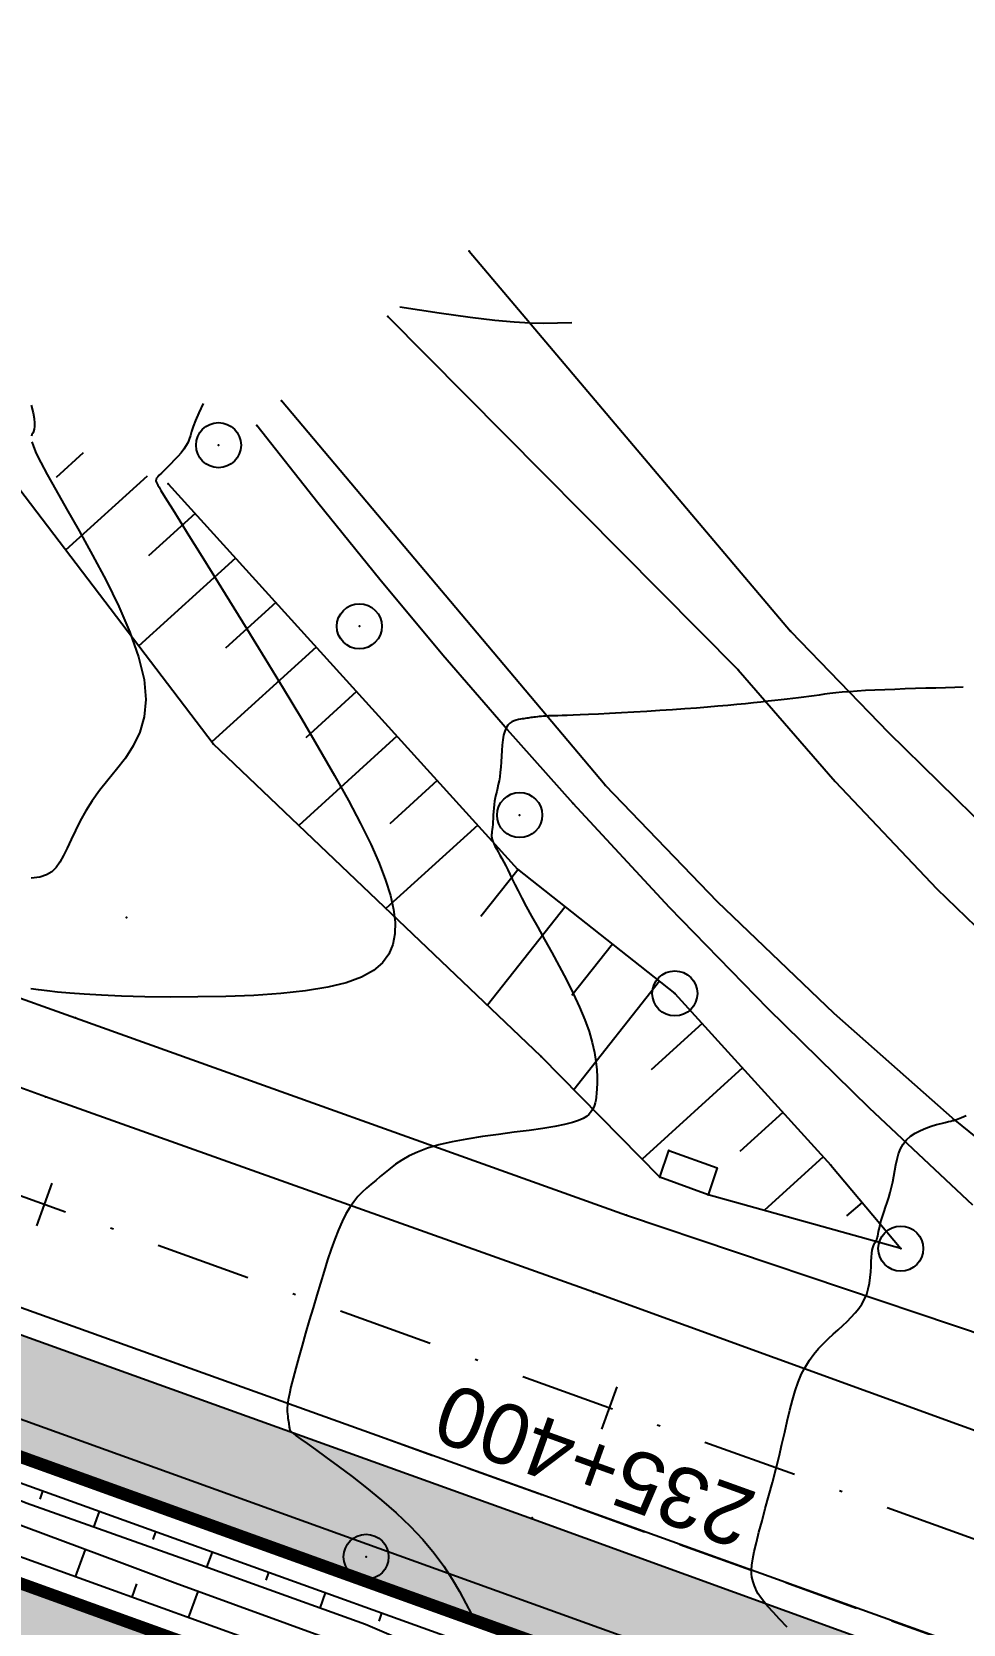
# Model space of a CAD drawing. Header units: metres. Extents: x 820373 to 834957, y 7564678 to 7566875.
# Drawn here: x 821459.6 to 821490.6, y 7564932.2 to 7564985.2 of the extents above; entities that cross this region are included whole.
import ezdxf
from ezdxf.enums import TextEntityAlignment as Align

# ---------------------------------------------------------------- set-up
doc = ezdxf.new("R2010")
doc.units = ezdxf.units.M
for name, pattern in [('XREF_GEO$0$DASHDOT', [25.4, 12.7, -6.35, 0, -6.35]), ('XREF_GEO$0$DASHED2', [0.375, 0.25, -0.125]), ('XREF_GEO$0$DGNStyle3', [83.551646, 59.679747, -23.871899])]:
    doc.linetypes.add(name, pattern=pattern)
for name, color, linetype in [('XREF_GEO$0$F-HZ-ACOSTAMENTO', 73, 'Continuous'), ('XREF_GEO$0$F-HZ-BARREIRA', 107, 'Continuous'), ('XREF_GEO$0$F-HZ-BORDO', 165, 'Continuous'), ('XREF_GEO$0$F-HZ-EIXO', 42, 'XREF_GEO$0$DASHDOT'), ('XREF_GEO$0$F-HZ-ESTACA', 73, 'Continuous'), ('XREF_GEO$0$F-HZ-OFFSET', 11, 'Continuous'), ('XREF_GEO$0$F-HZ-OFFSET-ATERRO', 42, 'Continuous'), ('XREF_PAV$0$P-TH01_FXAD_227.95_237.15_C_PAV.TIPO-V', 214, 'Continuous'), ('XREF_PAV$0$P-TH01_FXAD_230.75_240.70_D_PAV.TIPO-V', 214, 'Continuous'), ('XREF_TOP$0$T-DP-BASE', 23, 'Continuous'), ('XREF_TOP$0$T-HG-BARRANCO', 23, 'Continuous'), ('XREF_TOP$0$T-HG-CRISTA', 23, 'Continuous'), ('XREF_TOP$0$T-HG-PÉ', 23, 'Continuous'), ('XREF_TOP$0$T-HM-COTA', 252, 'Continuous'), ('XREF_TOP$0$T-HM-CURVA_INTERMEDIÁRIA', 252, 'Continuous'), ('XREF_TOP$0$T-HM-CURVA_MESTRA', 23, 'Continuous'), ('XREF_TOP$0$T-IU-PV', 23, 'Continuous'), ('XREF_TOP$0$T-SI-FAIXA', 23, 'Continuous'), ('XREF_TOP$0$T-SI-PLACA', 252, 'Continuous'), ('XREF_TOP$0$T-SV-RUA_PAVIMENTADA', 23, 'Continuous')]:
    doc.layers.add(name, color=color, linetype=linetype)
doc.layers.add('XREF_GEO$0$F-HZ-ARRED-VALETA', color=11, linetype='Continuous', lineweight=0)
doc.layers.add('XREF_GEO$0$F-HZ-FAIXA', color=11, linetype='XREF_GEO$0$DGNStyle3', lineweight=0)
doc.styles.add('XREF_GEO$0$ARIAL', font='arial.ttf')
doc.styles.add('XREF_TOP$0$ROMANS', font='arial.ttf', dxfattribs={"height": 1.5})

# ---------------------------------------------------------------- blocks, each defined once
blk = doc.blocks.new('XREF_TOP$0$PONTO')
at = {"layer": 'XREF_TOP$0$T-HM-COTA'}
blk.add_point((0, 0), dxfattribs=at)
blk = doc.blocks.new('XREF_TOP$0$PLACA 01')
blk.add_circle((0, 0), 0.75)
at = {"style": 'XREF_TOP$0$ROMANS'}
blk.add_attdef('PL', text='', height=1.5, dxfattribs=at).set_placement((1.5, 0), align=Align.MIDDLE_LEFT)
blk = doc.blocks.new('XREF_TOP$0$POÇO DE VISITA')
blk.add_circle((0, 0), 0.75)
at = {"style": 'XREF_TOP$0$ROMANS'}
blk.add_attdef('PV', text='', height=1.5, dxfattribs=at).set_placement((1.5, 0), align=Align.MIDDLE_LEFT)
blk = doc.blocks.new('XREF_TOP')
at = {"layer": 'XREF_TOP$0$T-DP-BASE'}
blk.add_polyline3d([(821480.794, 7564947.973, 832.481), (821482.399, 7564947.392, 832.508), (821482.099, 7564946.501, 832.512), (821480.494, 7564947.082, 832.485)], close=True, dxfattribs=at)
at = {"layer": 'XREF_TOP$0$T-HG-BARRANCO'}
for p, q in [((821461.297, 7564971.191), (821460.393, 7564970.372)), ((821463.421, 7564970.419), (821460.706, 7564967.955)), ((821465.021, 7564969.17), (821463.472, 7564967.764)), ((821466.365, 7564967.689), (821463.139, 7564964.762)), ((821467.709, 7564966.208), (821466.033, 7564964.686)), ((821469.053, 7564964.727), (821465.573, 7564961.568)), ((821470.397, 7564963.245), (821468.707, 7564961.711)), ((821471.741, 7564961.764), (821468.468, 7564958.794)), ((821473.085, 7564960.283), (821471.502, 7564958.847)), ((821474.429, 7564958.802), (821471.372, 7564956.028)), ((821475.776, 7564957.324), (821474.538, 7564955.758)), ((821477.345, 7564956.084), (821474.754, 7564952.806)), ((821478.914, 7564954.844), (821477.561, 7564953.132)), ((821480.483, 7564953.604), (821477.631, 7564949.995)), ((821481.901, 7564952.202), (821480.201, 7564950.656)), ((821483.247, 7564950.722), (821479.903, 7564947.683)), ((821484.592, 7564949.242), (821483.158, 7564947.939)), ((821485.937, 7564947.762), (821483.974, 7564945.977)), ((821487.234, 7564946.239), (821486.709, 7564945.799))]:
    blk.add_line(p, q, dxfattribs=at)
at = {"layer": 'XREF_TOP$0$T-HG-CRISTA'}
blk.add_polyline3d([(821464.118, 7564970.165, 831.105), (821475.755, 7564957.341, 832.078), (821480.994, 7564953.2, 832.525), (821486.19, 7564947.483, 832.854), (821488.519, 7564944.707, 833.066)], dxfattribs=at)
at = {"layer": 'XREF_TOP$0$T-HG-PÉ'}
for points in [[(821480.494, 7564947.082, 832.485), (821476.544, 7564951.1, 831.618), (821465.616, 7564961.511, 830.05), (821457.83, 7564971.73, 829.602)], [(821488.519, 7564944.707, 833.066), (821482.099, 7564946.501, 832.512)]]:
    blk.add_polyline3d(points, dxfattribs=at)
at = {"layer": 'XREF_TOP$0$T-HM-CURVA_INTERMEDIÁRIA', "flags": 128}
for points in [[(821471.835, 7564976.052), (821473.142, 7564975.852), (821474.179, 7564975.706), (821474.995, 7564975.607), (821475.642, 7564975.547), (821476.172, 7564975.517), (821476.635, 7564975.51), (821477.082, 7564975.518), (821477.564, 7564975.532)], [(821465.284, 7564972.833), (821465.138, 7564972.523), (821465.032, 7564972.271), (821464.957, 7564972.068), (821464.903, 7564971.903), (821464.863, 7564971.767), (821464.825, 7564971.65), (821464.783, 7564971.543), (821464.726, 7564971.435), (821464.647, 7564971.319), (821464.551, 7564971.196), (821464.442, 7564971.07), (821464.326, 7564970.944), (821464.208, 7564970.823), (821464.093, 7564970.709), (821463.988, 7564970.607), (821463.898, 7564970.519), (821463.827, 7564970.448), (821463.774, 7564970.391), (821463.739, 7564970.345), (821463.72, 7564970.304), (821463.716, 7564970.265), (821463.725, 7564970.225), (821463.746, 7564970.178), (821463.777, 7564970.121), (821463.82, 7564970.047), (821463.882, 7564969.944), (821463.972, 7564969.796), (821464.1, 7564969.587), (821464.276, 7564969.303), (821464.509, 7564968.927), (821464.809, 7564968.445), (821465.185, 7564967.841), (821465.643, 7564967.107), (821466.168, 7564966.264), (821466.741, 7564965.339), (821467.343, 7564964.36), (821467.955, 7564963.355), (821468.558, 7564962.35), (821469.133, 7564961.375), (821469.661, 7564960.456), (821470.126, 7564959.616), (821470.527, 7564958.854), (821470.866, 7564958.163), (821471.143, 7564957.538), (821471.361, 7564956.973), (821471.522, 7564956.46), (821471.627, 7564955.994), (821471.678, 7564955.569), (821471.674, 7564955.179), (821471.609, 7564954.823), (821471.474, 7564954.501), (821471.26, 7564954.213), (821470.958, 7564953.96), (821470.559, 7564953.74), (821470.055, 7564953.555), (821469.436, 7564953.403), (821468.7, 7564953.285), (821467.871, 7564953.197), (821466.976, 7564953.136), (821466.047, 7564953.099), (821465.112, 7564953.081), (821464.201, 7564953.08), (821463.343, 7564953.092), (821462.568, 7564953.114), (821461.898, 7564953.142), (821461.328, 7564953.174), (821460.845, 7564953.21), (821460.439, 7564953.247), (821460.095, 7564953.285), (821459.804, 7564953.322), (821459.551, 7564953.356)], [(821490.601, 7564963.395), (821490.314, 7564963.386), (821490.009, 7564963.375), (821489.69, 7564963.365), (821489.356, 7564963.355), (821489.013, 7564963.344), (821488.667, 7564963.332), (821488.322, 7564963.32), (821487.983, 7564963.307), (821487.657, 7564963.292), (821487.349, 7564963.277), (821487.064, 7564963.26), (821486.806, 7564963.241), (821486.572, 7564963.221), (821486.358, 7564963.2), (821486.161, 7564963.177), (821485.977, 7564963.155), (821485.801, 7564963.131), (821485.631, 7564963.108), (821485.46, 7564963.085), (821485.287, 7564963.062), (821485.11, 7564963.039), (821484.926, 7564963.017), (821484.735, 7564962.994), (821484.534, 7564962.971), (821484.323, 7564962.947), (821484.1, 7564962.922), (821483.863, 7564962.897), (821483.612, 7564962.87), (821483.344, 7564962.843), (821483.059, 7564962.814), (821482.755, 7564962.785), (821482.431, 7564962.756), (821482.087, 7564962.727), (821481.721, 7564962.697), (821481.332, 7564962.668), (821480.92, 7564962.639), (821480.494, 7564962.611), (821480.061, 7564962.585), (821479.631, 7564962.559), (821479.213, 7564962.536), (821478.817, 7564962.515), (821478.451, 7564962.496), (821478.125, 7564962.481), (821477.845, 7564962.469), (821477.607, 7564962.46), (821477.408, 7564962.453), (821477.241, 7564962.448), (821477.102, 7564962.444), (821476.983, 7564962.44), (821476.882, 7564962.437), (821476.791, 7564962.434), (821476.706, 7564962.43), (821476.626, 7564962.425), (821476.552, 7564962.419), (821476.482, 7564962.413), (821476.418, 7564962.406), (821476.357, 7564962.399), (821476.301, 7564962.392), (821476.248, 7564962.386), (821476.199, 7564962.379), (821476.153, 7564962.372), (821476.107, 7564962.366), (821476.062, 7564962.359), (821476.015, 7564962.351), (821475.965, 7564962.343), (821475.911, 7564962.334), (821475.851, 7564962.324), (821475.786, 7564962.312), (821475.716, 7564962.296), (821475.643, 7564962.273), (821475.571, 7564962.238), (821475.502, 7564962.19), (821475.437, 7564962.124), (821475.379, 7564962.038), (821475.33, 7564961.929), (821475.293, 7564961.793), (821475.264, 7564961.637), (821475.244, 7564961.465), (821475.228, 7564961.282), (821475.217, 7564961.095), (821475.206, 7564960.909), (821475.195, 7564960.729), (821475.18, 7564960.561), (821475.162, 7564960.41), (821475.14, 7564960.273), (821475.115, 7564960.148), (821475.089, 7564960.032), (821475.062, 7564959.921), (821475.037, 7564959.815), (821475.013, 7564959.708), (821474.993, 7564959.599), (821474.977, 7564959.485), (821474.965, 7564959.368), (821474.955, 7564959.25), (821474.948, 7564959.133), (821474.941, 7564959.021), (821474.936, 7564958.915), (821474.93, 7564958.817), (821474.923, 7564958.73), (821474.914, 7564958.656), (821474.905, 7564958.592), (821474.898, 7564958.535), (821474.893, 7564958.483), (821474.893, 7564958.432), (821474.898, 7564958.381), (821474.911, 7564958.324), (821474.933, 7564958.261), (821474.964, 7564958.188), (821475.004, 7564958.106), (821475.053, 7564958.014), (821475.107, 7564957.914), (821475.166, 7564957.807), (821475.23, 7564957.692), (821475.295, 7564957.57), (821475.362, 7564957.443), (821475.429, 7564957.309), (821475.5, 7564957.164), (821475.578, 7564957.003), (821475.668, 7564956.821), (821475.774, 7564956.611), (821475.899, 7564956.37), (821476.047, 7564956.091), (821476.223, 7564955.769), (821476.428, 7564955.402), (821476.656, 7564954.997), (821476.897, 7564954.563), (821477.143, 7564954.112), (821477.385, 7564953.652), (821477.614, 7564953.194), (821477.821, 7564952.747), (821477.998, 7564952.323), (821478.137, 7564951.928), (821478.242, 7564951.565), (821478.317, 7564951.233), (821478.366, 7564950.932), (821478.394, 7564950.661), (821478.407, 7564950.421), (821478.407, 7564950.21), (821478.401, 7564950.03), (821478.391, 7564949.878), (821478.379, 7564949.751), (821478.363, 7564949.646), (821478.345, 7564949.558), (821478.322, 7564949.483), (821478.296, 7564949.418), (821478.264, 7564949.357), (821478.228, 7564949.298), (821478.186, 7564949.236), (821478.129, 7564949.172), (821478.049, 7564949.106), (821477.938, 7564949.039), (821477.786, 7564948.971), (821477.584, 7564948.904), (821477.324, 7564948.837), (821476.997, 7564948.771), (821476.598, 7564948.707), (821476.141, 7564948.643), (821475.642, 7564948.578), (821475.12, 7564948.508), (821474.591, 7564948.434), (821474.073, 7564948.352), (821473.584, 7564948.261), (821473.14, 7564948.159), (821472.755, 7564948.045), (821472.426, 7564947.921), (821472.145, 7564947.79), (821471.903, 7564947.653), (821471.695, 7564947.513), (821471.511, 7564947.373), (821471.344, 7564947.235), (821471.187, 7564947.102), (821471.033, 7564946.975), (821470.881, 7564946.849), (821470.732, 7564946.721), (821470.586, 7564946.585), (821470.443, 7564946.436), (821470.304, 7564946.269), (821470.169, 7564946.079), (821470.038, 7564945.86), (821469.911, 7564945.61), (821469.789, 7564945.329), (821469.669, 7564945.02), (821469.551, 7564944.686), (821469.433, 7564944.33), (821469.315, 7564943.953), (821469.195, 7564943.56), (821469.073, 7564943.152), (821468.948, 7564942.733), (821468.822, 7564942.31), (821468.699, 7564941.891), (821468.58, 7564941.482), (821468.469, 7564941.092), (821468.369, 7564940.729), (821468.282, 7564940.399), (821468.211, 7564940.111), (821468.159, 7564939.871), (821468.123, 7564939.673), (821468.101, 7564939.513), (821468.09, 7564939.384), (821468.088, 7564939.281), (821468.093, 7564939.198), (821468.102, 7564939.129), (821468.112, 7564939.068), (821468.122, 7564939.01), (821468.13, 7564938.954), (821468.138, 7564938.901), (821468.144, 7564938.852), (821468.15, 7564938.807), (821468.156, 7564938.767), (821468.16, 7564938.732), (821468.165, 7564938.702), (821468.171, 7564938.676), (821468.186, 7564938.65), (821468.22, 7564938.613), (821468.284, 7564938.559), (821468.386, 7564938.481), (821468.537, 7564938.37), (821468.747, 7564938.218), (821469.024, 7564938.019), (821469.375, 7564937.766), (821469.788, 7564937.464), (821470.244, 7564937.121), (821470.729, 7564936.742), (821471.224, 7564936.336), (821471.713, 7564935.91), (821472.18, 7564935.469), (821472.607, 7564935.022), (821472.981, 7564934.575), (821473.305, 7564934.134), (821473.585, 7564933.704), (821473.827, 7564933.291), (821474.036, 7564932.9), (821474.218, 7564932.536), (821474.38, 7564932.206)], [(821484.733, 7564932.109), (821484.48, 7564932.373), (821484.265, 7564932.604), (821484.091, 7564932.8), (821483.956, 7564932.966), (821483.852, 7564933.105), (821483.775, 7564933.221), (821483.719, 7564933.32), (821483.679, 7564933.404), (821483.65, 7564933.479), (821483.624, 7564933.548), (821483.599, 7564933.616), (821483.577, 7564933.689), (821483.558, 7564933.775), (821483.548, 7564933.879), (821483.548, 7564934.01), (821483.561, 7564934.174), (821483.591, 7564934.377), (821483.64, 7564934.626), (821483.709, 7564934.926), (821483.797, 7564935.271), (821483.898, 7564935.651), (821484.008, 7564936.059), (821484.124, 7564936.485), (821484.242, 7564936.92), (821484.357, 7564937.356), (821484.465, 7564937.784), (821484.563, 7564938.197), (821484.653, 7564938.593), (821484.739, 7564938.969), (821484.824, 7564939.326), (821484.911, 7564939.662), (821485.003, 7564939.976), (821485.103, 7564940.267), (821485.215, 7564940.534), (821485.341, 7564940.777), (821485.479, 7564940.998), (821485.628, 7564941.199), (821485.783, 7564941.383), (821485.944, 7564941.553), (821486.107, 7564941.711), (821486.269, 7564941.861), (821486.429, 7564942.005), (821486.584, 7564942.145), (821486.732, 7564942.284), (821486.871, 7564942.423), (821487, 7564942.564), (821487.118, 7564942.709), (821487.222, 7564942.861), (821487.311, 7564943.02), (821487.383, 7564943.189), (821487.437, 7564943.368), (821487.476, 7564943.555), (821487.503, 7564943.743), (821487.52, 7564943.929), (821487.53, 7564944.107), (821487.537, 7564944.274), (821487.544, 7564944.424), (821487.553, 7564944.552), (821487.566, 7564944.656), (821487.584, 7564944.737), (821487.605, 7564944.802), (821487.627, 7564944.853), (821487.651, 7564944.895), (821487.675, 7564944.934), (821487.698, 7564944.972), (821487.718, 7564945.014), (821487.735, 7564945.065), (821487.75, 7564945.125), (821487.765, 7564945.193), (821487.78, 7564945.271), (821487.798, 7564945.359), (821487.819, 7564945.456), (821487.845, 7564945.563), (821487.878, 7564945.681), (821487.918, 7564945.808), (821487.964, 7564945.945), (821488.014, 7564946.091), (821488.066, 7564946.245), (821488.118, 7564946.407), (821488.169, 7564946.576), (821488.215, 7564946.752), (821488.256, 7564946.934), (821488.29, 7564947.12), (821488.321, 7564947.308), (821488.354, 7564947.496), (821488.393, 7564947.68), (821488.443, 7564947.858), (821488.508, 7564948.026), (821488.594, 7564948.182), (821488.704, 7564948.322), (821488.841, 7564948.445), (821489, 7564948.551), (821489.174, 7564948.641), (821489.355, 7564948.717), (821489.535, 7564948.781), (821489.708, 7564948.832), (821489.865, 7564948.874), (821490, 7564948.907), (821490.106, 7564948.933), (821490.186, 7564948.953), (821490.243, 7564948.966), (821490.282, 7564948.976), (821490.305, 7564948.981), (821490.317, 7564948.984), (821490.322, 7564948.986), (821490.322, 7564948.986), (821490.324, 7564948.986), (821490.337, 7564948.991), (821490.37, 7564949.005), (821490.434, 7564949.031), (821490.54, 7564949.074), (821490.698, 7564949.138)]]:
    blk.add_lwpolyline(points, dxfattribs=at)
at = {"layer": 'XREF_TOP$0$T-HM-CURVA_MESTRA', "flags": 128}
for points in [[(821459.559, 7564972.774), (821459.622, 7564972.527), (821459.658, 7564972.332), (821459.674, 7564972.18), (821459.673, 7564972.064), (821459.66, 7564971.975), (821459.638, 7564971.906), (821459.613, 7564971.85), (821459.587, 7564971.798), (821459.568, 7564971.742)], [(821459.581, 7564971.558), (821459.633, 7564971.399), (821459.729, 7564971.175), (821459.879, 7564970.871), (821460.092, 7564970.47), (821460.378, 7564969.957), (821460.74, 7564969.325), (821461.158, 7564968.592), (821461.605, 7564967.788), (821462.053, 7564966.939), (821462.475, 7564966.073), (821462.845, 7564965.218), (821463.135, 7564964.401), (821463.319, 7564963.65), (821463.376, 7564962.987), (821463.321, 7564962.405), (821463.175, 7564961.893), (821462.96, 7564961.438), (821462.697, 7564961.029), (821462.407, 7564960.654), (821462.112, 7564960.3), (821461.834, 7564959.956), (821461.59, 7564959.613), (821461.379, 7564959.272), (821461.195, 7564958.939), (821461.035, 7564958.62), (821460.892, 7564958.318), (821460.761, 7564958.039), (821460.639, 7564957.788), (821460.518, 7564957.571), (821460.393, 7564957.391), (821460.251, 7564957.249), (821460.074, 7564957.143), (821459.849, 7564957.072), (821459.559, 7564957.037)]]:
    blk.add_lwpolyline(points, dxfattribs=at)
at = {"layer": 'XREF_TOP$0$T-SI-FAIXA'}
for points in [[(821591.439, 7564902.729, 838.851), (821573.003, 7564909.234, 837.821), (821555.139, 7564915.632, 836.829), (821553.897, 7564916.021, 836.98), (821535.131, 7564922.833, 836.004), (821516.359, 7564929.619, 834.953), (821496.555, 7564936.626, 833.758), (821478.29, 7564943.257, 832.554), (821460.036, 7564949.759, 831.336), (821441.957, 7564956.323, 830.125), (821423.96, 7564962.787, 828.906), (821402.472, 7564970.522, 827.454), (821384.763, 7564976.857, 826.261), (821365.031, 7564983.967, 825.026), (821347.04, 7564990.712, 823.813), (821328.217, 7564997.302, 822.699), (821307.506, 7565004.634, 821.393), (821289.32, 7565011.283, 820.226), (821270.908, 7565017.824, 819.062), (821252.787, 7565024.278, 817.945), (821232.483, 7565031.627, 816.641), (821214.211, 7565038.237, 815.935), (821196.568, 7565044.623, 815.147), (821178.895, 7565051.008, 814.95)], [(821588.019, 7564896.526, 838.829), (821569.973, 7564902.998, 837.81), (821552.072, 7564909.415, 836.856), (821533.519, 7564916.088, 836.128), (821514.437, 7564922.827, 834.984), (821493.554, 7564930.411, 833.636), (821476.544, 7564936.524, 832.57), (821457.645, 7564943.304, 831.308), (821439.852, 7564949.719, 830.132), (821421.792, 7564956.182, 828.846), (821399.626, 7564964.153, 827.379), (821382.18, 7564970.476, 826.183), (821363.572, 7564977.084, 825.051), (821344.531, 7564983.752, 823.836), (821326.167, 7564990.459, 822.72), (821304.706, 7564998.109, 821.315), (821286.99, 7565004.676, 820.186), (821267.732, 7565011.534, 819.001), (821249.958, 7565018.027, 817.898), (821229.973, 7565025.225, 816.617), (821211.943, 7565031.704, 815.938), (821193.611, 7565038.35, 815.12), (821176.559, 7565044.518, 814.944)], [(821483.098, 7564963.974, 831.913), (821471.434, 7564975.731, 831.034)], [(821478.68, 7564960.134, 832.168), (821467.897, 7564972.921, 831.238)], [(821483.098, 7564963.974, 831.913), (821486.329, 7564960.257, 832.217), (821489.719, 7564956.684, 832.516), (821493.262, 7564953.262, 832.811), (821496.95, 7564949.997, 833.102), (821500.78, 7564946.894, 833.389), (821504.294, 7564944.28, 833.64), (821507.909, 7564941.802, 833.888), (821511.617, 7564939.466, 834.133), (821515.413, 7564937.275, 834.374), (821519.291, 7564935.233, 834.612)], [(821478.68, 7564960.134, 832.168), (821482.405, 7564956.257, 832.438), (821486.289, 7564952.538, 832.715), (821490.323, 7564948.985, 833), (821494.502, 7564945.603, 833.292), (821498.813, 7564942.4, 833.592), (821502.334, 7564939.986, 833.836), (821505.928, 7564937.69, 834.084), (821509.596, 7564935.515, 834.336), (821513.333, 7564933.463, 834.594), (821517.136, 7564931.535, 834.856)]]:
    blk.add_polyline3d(points, dxfattribs=at)
at = {"layer": 'XREF_TOP$0$T-SV-RUA_PAVIMENTADA', "ltscale": 22}
for points in [[(821176.302, 7565043.804, 814.742), (821193.345, 7565037.622, 815.117), (821211.612, 7565030.985, 815.928), (821229.565, 7565024.458, 816.758), (821249.496, 7565017.326, 817.65), (821267.645, 7565010.838, 818.978), (821286.787, 7565003.9, 820.107), (821304.889, 7564997.423, 821.311), (821326.014, 7564989.913, 822.696), (821344.074, 7564983.486, 823.774), (821363.37, 7564976.497, 825.014), (821381.915, 7564969.772, 826.16), (821399.271, 7564963.439, 827.344), (821421.515, 7564955.504, 828.798), (821439.579, 7564948.954, 830.064), (821457.399, 7564942.494, 831.285), (821476.254, 7564935.716, 832.534), (821493.198, 7564929.568, 833.58), (821514.215, 7564922.227, 834.947), (821533.171, 7564915.36, 836.095), (821551.728, 7564908.684, 836.818), (821569.565, 7564902.095, 837.73), (821587.764, 7564895.811, 838.818)], [(821425.002, 7564965.294, 828.765), (821442.766, 7564958.913, 829.973), (821461.035, 7564952.386, 831.212), (821479.386, 7564945.818, 832.477), (821493.908, 7564940.939, 833.404)], [(821490.915, 7564946.152, 833.175), (821487.472, 7564949.378, 832.936), (821484.104, 7564952.683, 832.693), (821480.815, 7564956.065, 832.446), (821477.605, 7564959.52, 832.195), (821475.418, 7564961.97, 832.018), (821473.272, 7564964.454, 831.838), (821471.166, 7564966.972, 831.657), (821469.101, 7564969.523, 831.474), (821467.078, 7564972.107, 831.289)], [(821474.146, 7564977.9, 830.804), (821484.851, 7564965.257, 831.833), (821488.106, 7564961.885, 832.118), (821491.457, 7564958.605, 832.399), (821494.901, 7564955.423, 832.678), (821498.435, 7564952.342, 832.955), (821502.056, 7564949.362, 833.228), (821505.492, 7564946.563, 833.495), (821509.017, 7564943.877, 833.762), (821512.627, 7564941.306, 834.029), (821516.319, 7564938.855, 834.296), (821520.089, 7564936.524, 834.519), (821523.491, 7564934.562, 834.8), (821526.948, 7564932.699, 835.037), (821530.457, 7564930.936, 835.274), (821534.015, 7564929.275, 835.51), (821537.62, 7564927.717, 835.747), (821556.208, 7564920.607, 836.83), (821574.334, 7564914.127, 837.658), (821592.423, 7564907.611, 838.661)]]:
    blk.add_polyline3d(points, dxfattribs=at)
at = {"layer": 'XREF_TOP$0$T-HM-COTA', "rotation": 160.3219444444443}
for p in [(821474.146, 7564977.9, 830.804), (821471.434, 7564975.731, 831.034), (821467.897, 7564972.921, 831.238), (821467.078, 7564972.107, 831.289), (821465.799, 7564971.447, 831.161), (821464.118, 7564970.165, 831.105), (821470.489, 7564965.419, 831.573), (821484.851, 7564965.257, 831.833), (821483.098, 7564963.974, 831.913), (821465.616, 7564961.511, 830.05), (821478.68, 7564960.134, 832.168), (821475.827, 7564959.136, 832.049), (821477.605, 7564959.52, 832.195), (821475.755, 7564957.341, 832.078), (821462.73, 7564955.73, 830.144), (821480.994, 7564953.2, 832.525), (821461.035, 7564952.386, 831.212), (821476.544, 7564951.1, 831.618), (821460.036, 7564949.759, 831.336), (821480.794, 7564947.973, 832.481), (821486.19, 7564947.483, 832.854), (821480.494, 7564947.082, 832.485), (821482.099, 7564946.501, 832.512), (821479.386, 7564945.818, 832.477), (821488.519, 7564944.707, 833.066), (821478.29, 7564943.257, 832.554), (821476.544, 7564936.524, 832.57), (821476.241, 7564935.747, 832.536), (821476.254, 7564935.716, 832.534), (821470.713, 7564934.448, 831.563)]:
    blk.add_blockref('XREF_TOP$0$PONTO', p, dxfattribs=at)
at = {"layer": 'XREF_TOP$0$T-IU-PV', "rotation": 160.3218198399105}
blk.add_blockref('XREF_TOP$0$POÇO DE VISITA', (821470.713, 7564934.448, 831.563), dxfattribs=at)
at = {"layer": 'XREF_TOP$0$T-SI-PLACA', "rotation": 160.3218198399105}
for p in [(821465.799, 7564971.447, 831.161), (821470.489, 7564965.419, 831.573), (821475.827, 7564959.136, 832.049), (821480.994, 7564953.2, 832.525), (821488.519, 7564944.707, 833.066)]:
    blk.add_blockref('XREF_TOP$0$PLACA 01', p, dxfattribs=at)
blk = doc.blocks.new('XREF_GEO$0$AeccTickLine')
at = {"layer": 'XREF_GEO$0$F-HZ-ESTACA', "lineweight": -2}
blk.add_line((0, 1), (0, -1), dxfattribs=at)
blk = doc.blocks.new('XREF_GEO')
at = {"layer": 'XREF_GEO$0$F-HZ-ACOSTAMENTO'}
for p, q in [((821850.991, 7564792.285), (821173.579, 7565036.236)), ((821852.48, 7564796.421), (821451.795, 7564940.626))]:
    blk.add_line(p, q, dxfattribs=at)
at = {"layer": 'XREF_GEO$0$F-HZ-ARRED-VALETA', "lineweight": -3, "ltscale": 0.25}
blk.add_line((821818.706, 7564804.974), (821173.917, 7565037.177), dxfattribs=at)
at = {"layer": 'XREF_GEO$0$F-HZ-ARRED-VALETA', "lineweight": -3, "ltscale": 0.25, "flags": 128}
blk.add_lwpolyline([(821820.753, 7564806.777), (821451.456, 7564939.685)], dxfattribs=at)
at = {"layer": 'XREF_GEO$0$F-HZ-BARREIRA', "linetype": 'Continuous', "ltscale": 5, "const_width": 0.38}
for points in [[(821818.01, 7564804.364), (821173.643, 7565036.415)], [(821821.45, 7564807.387), (821451.731, 7564940.447)]]:
    blk.add_lwpolyline(points, dxfattribs=at)
at = {"layer": 'XREF_GEO$0$F-HZ-BORDO'}
blk.add_lwpolyline([(821852.819, 7564797.362), (821452.134, 7564941.567)], dxfattribs=at)
at = {"layer": 'XREF_GEO$0$F-HZ-EIXO', "linetype": 'XREF_GEO$0$DASHDOT', "lineweight": -3, "ltscale": 0.25, "flags": 128}
blk.add_lwpolyline([(821855.189, 7564803.949), (821177.727, 7565047.763)], dxfattribs=at)
at = {"layer": 'XREF_GEO$0$F-HZ-FAIXA', "linetype": 'XREF_GEO$0$DASHED2', "ltscale": 10, "flags": 128}
blk.add_lwpolyline([(821854.004, 7564800.655), (821453.319, 7564944.86, -0.00559), (821390.531, 7564968.253, 0.00559), (821327.597, 7564991.701), (821271.142, 7565012.018, 0.00559), (821207.699, 7565034.053, -0.002741), (821176.608, 7565044.653)], format="xyb", dxfattribs=at)
at = {"layer": 'XREF_GEO$0$F-HZ-OFFSET', "linetype": 'Continuous', "lineweight": -3}
for p, q in [((821459.939, 7564936.632), (821459.844, 7564936.37)), ((821461.821, 7564935.955), (821461.635, 7564935.439)), ((821463.702, 7564935.277), (821463.611, 7564935.023)), ((821461.037, 7564933.779), (821461.366, 7564934.691)), ((821465.584, 7564934.6), (821465.404, 7564934.099)), ((821467.466, 7564933.923), (821467.376, 7564933.673)), ((821462.919, 7564933.101), (821463.079, 7564933.547)), ((821464.801, 7564932.423), (821465.116, 7564933.299)), ((821469.348, 7564933.246), (821469.168, 7564932.745)), ((821471.23, 7564932.568), (821471.136, 7564932.307))]:
    blk.add_line(p, q, dxfattribs=at)
at = {"layer": 'XREF_GEO$0$F-HZ-OFFSET-ATERRO', "lineweight": -3, "ltscale": 2, "flags": 128}
for points in [[(821490.728, 7564924.156), (821488.849, 7564924.841), (821481.277, 7564927.425), (821479.38, 7564928.061), (821477.475, 7564928.673), (821475.637, 7564929.472), (821473.847, 7564930.405), (821471.901, 7564930.903), (821469.996, 7564931.518), (821464.36, 7564933.575), (821462.486, 7564934.273), (821458.738, 7564935.672), (821456.864, 7564936.372), (821454.953, 7564936.968), (821452.927, 7564937.244), (821451.014, 7564937.835), (821450.815, 7564937.91), (821441.644, 7564941.331), (821439.877, 7564942.327), (821438.12, 7564943.35), (821436.208, 7564943.945), (821432.295, 7564944.884), (821430.379, 7564945.467), (821428.489, 7564946.12)], [(821491.388, 7564924.726), (821480.136, 7564928.9), (821478.269, 7564929.616), (821476.336, 7564930.153), (821474.377, 7564930.615), (821472.537, 7564931.41), (821470.694, 7564932.194), (821466.932, 7564933.552), (821465.049, 7564934.226), (821459.395, 7564936.234), (821457.542, 7564936.993), (821455.693, 7564937.762), (821454.206, 7564938.42), (821453.938, 7564938.792)]]:
    blk.add_lwpolyline(points, dxfattribs=at)
at = {"layer": 'XREF_GEO$0$F-HZ-ESTACA', "linetype": 'Continuous', "lineweight": -3, "xscale": 0.75, "yscale": 0.75, "zscale": 0.75, "rotation": 160.2064746284848}
for p in [(821460.003, 7564946.174), (821478.821, 7564939.401)]:
    blk.add_blockref('XREF_GEO$0$AeccTickLine', p, dxfattribs=at)
at = {"layer": 'XREF_GEO$0$F-HZ-ESTACA', "linetype": 'Continuous', "lineweight": -3, "insert": (821477.98, 7564936.532), "char_height": 2, "attachment_point": 2, "rotation": 160.2065, "style": 'XREF_GEO$0$ARIAL'}
blk.add_mtext('{\\fArial|b0|i0|c0|p34;235+400}', dxfattribs=at)
blk = doc.blocks.new('XREF_PAV')
at = {"layer": 'XREF_PAV$0$P-TH01_FXAD_227.95_237.15_C_PAV.TIPO-V'}
h = blk.add_hatch(color=256, dxfattribs=at)
h.dxf.hatch_style = 1
edge = h.paths.add_edge_path()
edge.add_line((821289.891, 7565002.789), (821286.787, 7565003.9))
edge.add_line((821286.787, 7565003.9), (821267.645, 7565010.838))
edge.add_line((821267.645, 7565010.838), (821249.496, 7565017.326))
edge.add_line((821249.496, 7565017.326), (821229.565, 7565024.458))
edge.add_line((821229.565, 7565024.458), (821211.612, 7565030.985))
edge.add_line((821211.612, 7565030.985), (821193.345, 7565037.622))
edge.add_line((821193.345, 7565037.622), (821176.302, 7565043.804))
edge.add_line((821176.302, 7565043.804), (821175.084, 7565040.419))
edge.add_arc((822159.114, 7567875.5), 3001, 250.858597, 251.487674)
edge.add_arc((820254.062, 7562185.968), 2999, 70.206475, 71.487674, ccw=False)
edge.add_line((821269.618, 7565007.784), (821326.073, 7564987.466))
edge.add_arc((820310.517, 7562165.65), 2999, 68.925275, 70.206475, ccw=False)
edge.add_arc((822468.028, 7567764.324), 3001, 248.925275, 250.206475)
edge.add_line((821451.795, 7564940.626), (821821.613, 7564807.53))
edge.add_line((821821.613, 7564807.53), (821824.64, 7564810.16))
edge.add_line((821824.64, 7564810.16), (821825.024, 7564810.495))
edge.add_line((821825.024, 7564810.495), (821819.996, 7564812.319))
edge.add_line((821819.996, 7564812.319), (821799.485, 7564819.619))
edge.add_line((821799.485, 7564819.619), (821776.627, 7564827.875))
edge.add_line((821776.627, 7564827.875), (821758.949, 7564834.152))
edge.add_line((821758.949, 7564834.152), (821740.972, 7564840.626))
edge.add_line((821740.972, 7564840.626), (821722.004, 7564847.361))
edge.add_line((821722.004, 7564847.361), (821704.79, 7564853.621))
edge.add_line((821704.79, 7564853.621), (821682.127, 7564861.698))
edge.add_line((821682.127, 7564861.698), (821669.793, 7564866.038))
edge.add_line((821669.793, 7564866.038), (821664.073, 7564868.051))
edge.add_line((821664.073, 7564868.051), (821646.258, 7564874.63))
edge.add_line((821646.258, 7564874.63), (821627.853, 7564881.085))
edge.add_line((821627.853, 7564881.085), (821609.888, 7564887.7))
edge.add_line((821609.888, 7564887.7), (821587.764, 7564895.811))
edge.add_line((821587.764, 7564895.811), (821569.565, 7564902.095))
edge.add_line((821569.565, 7564902.095), (821551.728, 7564908.684))
edge.add_line((821551.728, 7564908.684), (821533.171, 7564915.36))
edge.add_line((821533.171, 7564915.36), (821514.215, 7564922.227))
edge.add_line((821514.215, 7564922.227), (821493.198, 7564929.568))
edge.add_line((821493.198, 7564929.568), (821476.254, 7564935.716))
edge.add_line((821476.254, 7564935.716), (821457.399, 7564942.494))
edge.add_line((821457.399, 7564942.494), (821439.579, 7564948.954))
edge.add_line((821439.579, 7564948.954), (821421.515, 7564955.504))
edge.add_line((821421.515, 7564955.504), (821399.271, 7564963.439))
edge.add_line((821399.271, 7564963.439), (821381.915, 7564969.772))
edge.add_line((821381.915, 7564969.772), (821363.37, 7564976.497))
edge.add_line((821363.37, 7564976.497), (821344.074, 7564983.486))
edge.add_line((821344.074, 7564983.486), (821326.014, 7564989.913))
edge.add_line((821326.014, 7564989.913), (821304.889, 7564997.423))
edge.add_line((821304.889, 7564997.423), (821302.356, 7564998.329))
edge.add_line((821302.356, 7564998.329), (821289.891, 7565002.789))
at = {"layer": 'XREF_PAV$0$P-TH01_FXAD_230.75_240.70_D_PAV.TIPO-V'}
h = blk.add_hatch(color=256, dxfattribs=at)
h.dxf.hatch_style = 1
h.paths.add_polyline_path([(821172.232, 7565032.493), (821190.302, 7565026.08), (821208.155, 7565019.712), (821226.38, 7565013.047), (821246.747, 7565005.925), (821265.181, 7564999.142), (821281.479, 7564993.333), (821285.836, 7564991.751), (821298.329, 7564987.216), (821299.349, 7564986.846), (821303.869, 7564985.205), (821321.835, 7564978.694), (821341.62, 7564971.579), (821360.072, 7564964.943), (821378.207, 7564958.482), (821396.312, 7564951.937), (821417.96, 7564944.158), (821436.76, 7564937.36), (821455.163, 7564930.752), (821473.844, 7564924.014), (821491.507, 7564917.585), (821509.413, 7564911.252), (821527.888, 7564904.466), (821548.419, 7564897.121), (821566.468, 7564890.746), (821584.079, 7564884.425), (821607.368, 7564876.121), (821625.457, 7564869.557), (821643.271, 7564863.14), (821662.013, 7564856.466), (821665.876, 7564855.086), (821679.836, 7564850.1), (821701.472, 7564842.254), (821719.889, 7564835.708), (821737.905, 7564829.178), (821755.951, 7564822.705), (821773.322, 7564816.464), (821796.225, 7564808.081), (821809.528, 7564803.153), (821809.665, 7564803.38), (821812.663, 7564802.222), (821814.719, 7564801.487), (821817.847, 7564804.221), (821173.579, 7565036.236)])

msp = doc.modelspace()

# ---------------------------------------------------------------- block references
at = {"ltscale": 100}
for name in ['XREF_PAV', 'XREF_GEO', 'XREF_TOP']:
    msp.add_blockref(name, (0, 0), dxfattribs=at)

doc.saveas('drawing.dxf')
